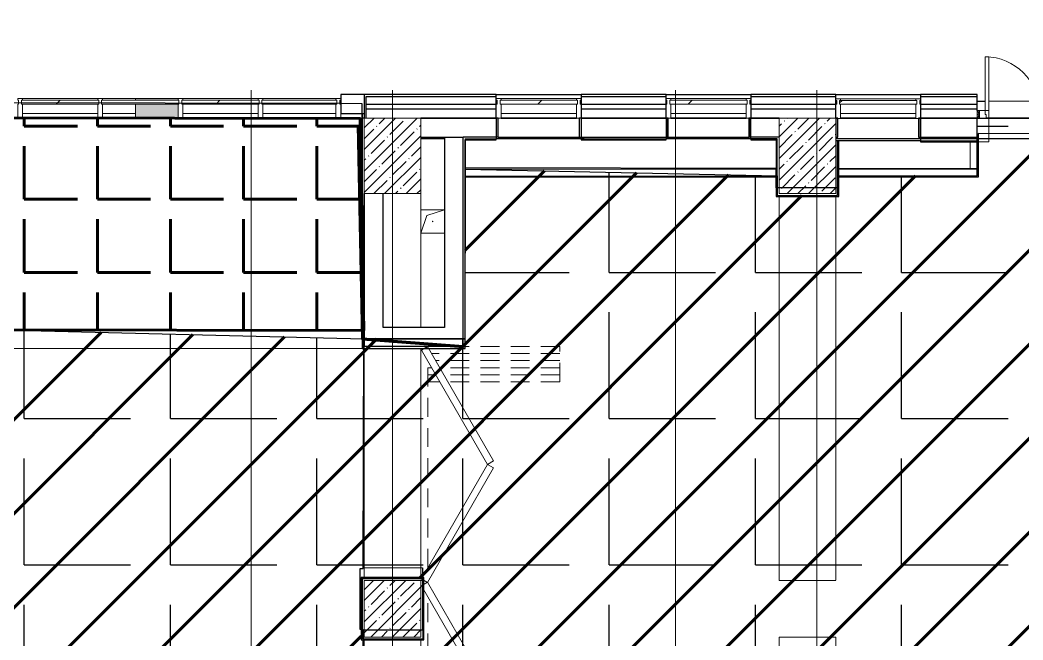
# Model space of a CAD drawing. Header units: millimetres. Extents: x -164500 to 426394, y -51911 to 102118.
# Drawn here: x 10125 to 20760, y 21433 to 28004 of the extents above; entities that cross this region are included whole.
import ezdxf

# ---------------------------------------------------------------- set-up
doc = ezdxf.new("R2010")
doc.units = ezdxf.units.MM
doc.linetypes.add('200_ШТРИХ__ш1_п0_6_', pattern=[320, 200, -120])
doc.layers.add('1.1.1) Плитка КР1 Остаток', color=52, linetype='Continuous')
for name, color, linetype, lineweight in [('183 стяжка подвал', 160, 'Continuous', 60), ('384 ПК-3', 30, 'Continuous', 120), ('454 плитка КР2', 30, 'Continuous', 60), ('A-DOOR-2', 7, 'Continuous', 5), ('A-DOOR-FRAM-2', 7, 'Continuous', 5), ('A-FLOR', 7, 'Continuous', 9), ('A-GENM', 7, 'Continuous', 9), ('A-GLAZ-CURT-1', 7, 'Continuous', 5), ('A-GLAZ-CURT-2', 7, 'Continuous', 20), ('A-GLAZ-CWMG', 7, 'Continuous', 9), ('A-GLAZ-CWMG-1', 7, 'Continuous', 20), ('A-WALL', 7, 'Continuous', 5), ('S-COLS-1', 7, 'Continuous', 5), ('Оси', 7, 'Continuous', 9)]:
    doc.layers.add(name, color=color, linetype=linetype, lineweight=lineweight)
for name, color, linetype, lineweight, true_color in [('A-DOOR-1', 7, 'Continuous', 5, 0xc0c0c0), ('A-DOOR-3', 7, '200_ШТРИХ__ш1_п0_6_', 5, 0xc0c0c0), ('A-DOOR-FRAM-1', 7, 'Continuous', 5, 0xc0c0c0)]:
    doc.layers.add(name, color=color, linetype=linetype, lineweight=lineweight, true_color=true_color)

# ---------------------------------------------------------------- blocks, each defined once
blk = doc.blocks.new('BSC_Колонна _Прямоугольная - 600х800-24078684-Объем проектирования 1 этажа')
at = {"layer": 'S-COLS-1'}
h = blk.add_hatch(dxfattribs=at)
h.set_pattern_fill('FP_21', color=256, style=0, pattern_type=2)
h.set_pattern_definition([(45, (-14010, -26700), (-114.04925, 114.04925), []), (45, (-13895.95, -26700), (-114.04925, 114.04925), [201.613, -40.323, 6.706, -33.617])])
h.paths.add_polyline_path([(-272, -400), (300, -400), (300, 400), (-300, 400), (-300, -400)])
for p, q in [((300, 400), (-300, 400)), ((-300, 400), (-300, -400)), ((300, -400), (300, 400)), ((-300, -400), (300, -400))]:
    blk.add_line(p, q, dxfattribs=at)
blk = doc.blocks.new('BSC_Колонна _Прямоугольная - 600х600-V17-Объем проектирования 1 этажа')
at = {"layer": 'S-COLS-1'}
h = blk.add_hatch(dxfattribs=at)
h.set_pattern_fill('FP_27', color=256, style=0, pattern_type=2)
h.set_pattern_definition([(45, (-14010, -21900), (-114.0493, 114.0493), []), (45, (-13895.95, -21900), (-114.0493, 114.0493), [201.613, -40.323, 6.706, -33.617])])
h.paths.add_polyline_path([(206, -300), (300, -300), (300, 300), (-300, 300), (-300, -300), (109, -300)])
for p, q in [((300, 300), (-300, 300)), ((-300, 300), (-300, -300)), ((300, -300), (300, 300)), ((-300, -300), (300, -300))]:
    blk.add_line(p, q, dxfattribs=at)
blk = doc.blocks.new('Системная панель - Стекло - 40мм-22856102-Объем проектирования 1 этажа')
at = {"layer": 'A-GLAZ-CURT-1'}
h = blk.add_hatch(dxfattribs=at)
h.set_pattern_fill('FP_51', color=256, style=0, pattern_type=2)
h.set_pattern_definition([(45, (-17560.26, -27090), (-565.685, 565.685), [400, -1200]), (45, (-17960.26, -27290), (-565.685, 565.685), [1200, -400]), (45, (-17160.26, -27490), (-565.685, 565.685), [400, -1200])])
h.paths.add_polyline_path([(-147, -40), (410, -40), (410, 0), (-410, 0), (-410, -40), (-400, -40)])
at = {"layer": 'A-GLAZ-CURT-2'}
for p, q in [((410, 0), (-410, 0)), ((-410, 0), (-410, -40)), ((410, -40), (410, 0)), ((-410, -40), (410, -40))]:
    blk.add_line(p, q, dxfattribs=at)
blk = doc.blocks.new('Прямоугольный импост - Импост структурный с накладкой - 160мм Темный-33186088-Объем проектирования 1 этажа')
at = {"layer": 'A-GLAZ-CWMG'}
for p, q in [((17760, 27307), (16960, 27307)), ((17760, 27150), (16960, 27150))]:
    blk.add_line(p, q, dxfattribs=at)
blk = doc.blocks.new('Прямоугольный импост - Импост структурный с накладкой - 190мм-22856094-Объем проектирования 1 этажа')
at = {"layer": 'A-GLAZ-CWMG-1'}
for p, q in [((-50, 40), (-50, 190)), ((-50, 190), (0, 190)), ((0, 190), (0, 40)), ((-40, 40), (-50, 40)), ((-50, -17), (-50, 0)), ((-50, 0), (-40, 0)), ((-40, 0), (-40, 40)), ((-10, 40), (-10, 0)), ((0, 40), (-10, 40)), ((-10, 0), (0, 0)), ((0, 0), (0, -17)), ((0, -17), (-50, -17))]:
    blk.add_line(p, q, dxfattribs=at)
blk = doc.blocks.new('Системная панель - Стекло - 40мм-V27-Объем проектирования 1 этажа')
at = {"layer": 'A-GLAZ-CURT-1'}
h = blk.add_hatch(dxfattribs=at)
h.set_pattern_fill('FP_52', color=256, style=0, pattern_type=2)
h.set_pattern_definition([(45, (-19360.26, -27088.3), (-565.685, 565.685), [400, -1200]), (45, (-19760.26, -27288.3), (-565.685, 565.685), [1200, -400]), (45, (-18960.26, -27488.3), (-565.685, 565.685), [400, -1200])])
h.paths.add_polyline_path([(116, -40), (410, -38), (410, 0), (-410, 0), (-410, -40), (-15, -40)])
at = {"layer": 'A-GLAZ-CURT-2'}
for p, q in [((410, 0), (-410, 0)), ((-410, 0), (-410, -40)), ((410, -40), (410, 0)), ((-410, -40), (410, -40))]:
    blk.add_line(p, q, dxfattribs=at)
blk = doc.blocks.new('Прямоугольный импост - Импост структурный с накладкой - 190мм-V28-Объем проектирования 1 этажа')
at = {"layer": 'A-GLAZ-CWMG-1'}
for p, q in [((-50, 40), (-50, 190)), ((-50, 190), (0, 190)), ((0, 190), (0, 40)), ((-40, 40), (-50, 40)), ((-50, -17), (-50, 0)), ((-50, 0), (-40, 0)), ((-40, 0), (-40, 40)), ((-10, 40), (-10, 0)), ((0, 40), (-10, 40)), ((-10, 0), (0, 0)), ((0, 0), (0, -17)), ((0, -17), (-50, -17))]:
    blk.add_line(p, q, dxfattribs=at)
blk = doc.blocks.new('Системная панель - Стекло - 40мм-V32-Объем проектирования 1 этажа')
at = {"layer": 'A-GLAZ-CURT-1'}
h = blk.add_hatch(dxfattribs=at)
h.set_pattern_fill('FP_60', color=256, style=0, pattern_type=2)
h.set_pattern_definition([(45, (-10685, -27090), (-565.685, 565.685), [400, -1200]), (45, (-11085, -27290), (-565.685, 565.685), [1200, -400]), (45, (-10285, -27490), (-565.685, 565.685), [400, -1200])])
h.paths.add_polyline_path([(400, -40), (410, -40), (410, 0), (-410, 0), (-410, -40), (-400, -40)])
at = {"layer": 'A-GLAZ-CURT-2'}
for p, q in [((410, 0), (-410, 0)), ((-410, 0), (-410, -40)), ((-410, -40), (410, -40)), ((410, -40), (410, 0))]:
    blk.add_line(p, q, dxfattribs=at)
blk = doc.blocks.new('Системная панель - Стекло - 40мм-22856068-Объем проектирования 1 этажа')
at = {"layer": 'A-GLAZ-CURT-2'}
for p, q in [((410, 0), (-410, 0)), ((-410, 0), (-410, -40)), ((-410, -40), (410, -40)), ((410, -40), (410, 0))]:
    blk.add_line(p, q, dxfattribs=at)
blk = doc.blocks.new('Системная панель - Стекло - 40мм-V33-Объем проектирования 1 этажа')
at = {"layer": 'A-GLAZ-CURT-1'}
h = blk.add_hatch(dxfattribs=at)
h.set_pattern_fill('FP_61', color=256, style=0, pattern_type=2)
h.set_pattern_definition([(45, (-12385.26, -27090), (-565.685, 565.685), [400, -1200]), (45, (-12785.26, -27290), (-565.685, 565.685), [1200, -400]), (45, (-11985.26, -27490), (-565.685, 565.685), [400, -1200])])
h.paths.add_polyline_path([(-130, -40), (410, -40), (410, 0), (-410, 0), (-410, -40), (-400, -40)])
at = {"layer": 'A-GLAZ-CURT-2'}
for p, q in [((410, 0), (-410, 0)), ((-410, 0), (-410, -40)), ((-410, -40), (410, -40)), ((410, -40), (410, 0))]:
    blk.add_line(p, q, dxfattribs=at)
blk = doc.blocks.new('Системная панель - Стекло - 40мм-V34-Объем проектирования 1 этажа')
at = {"layer": 'A-GLAZ-CURT-1'}
h = blk.add_hatch(dxfattribs=at)
h.set_pattern_fill('FP_62', color=256, style=0, pattern_type=2)
h.set_pattern_definition([(45, (-13222.76, -27090), (-565.685, 565.685), [400, -1200]), (45, (-13622.76, -27290), (-565.685, 565.685), [1200, -400]), (45, (-12822.76, -27490), (-565.685, 565.685), [400, -1200])])
h.paths.add_polyline_path([(64, -40), (398, -40), (398, 0), (-398, 0), (-398, -40), (-387, -40)])
at = {"layer": 'A-GLAZ-CURT-2'}
for p, q in [((398, 0), (-398, 0)), ((-398, 0), (-398, -40)), ((398, -40), (398, 0)), ((-398, -40), (398, -40))]:
    blk.add_line(p, q, dxfattribs=at)
blk = doc.blocks.new('Прямоугольный импост - Импост структурный с накладкой - 160мм-V35-Объем проектирования 1 этажа')
at = {"layer": 'A-GLAZ-CWMG'}
for p, q in [((10885, 27307), (10085, 27307)), ((10885, 27150), (10085, 27150))]:
    blk.add_line(p, q, dxfattribs=at)
blk = doc.blocks.new('Прямоугольный импост - Импост структурный с накладкой - 160мм-23251633-Объем проектирования 1 этажа')
at = {"layer": 'A-GLAZ-CWMG'}
for p, q in [((11285, 27307), (10935, 27307)), ((11285, 27307), (11285, 27290)), ((11285, 27250), (11285, 27150)), ((11285, 27150), (10935, 27150))]:
    blk.add_line(p, q, dxfattribs=at)
blk = doc.blocks.new('Прямоугольный импост - Импост структурный с накладкой - 190мм-23251634-Объем проектирования 1 этажа')
at = {"layer": 'A-GLAZ-CWMG'}
for points in [[(11735, 27290), (11735, 27307), (11285, 27307), (11285, 27290)], [(11735, 27100), (11735, 27250), (11285, 27250), (11285, 27100)]]:
    blk.add_hatch(color=256, dxfattribs=at).paths.add_polyline_path(points)
for p, q in [((11285, 27290), (11285, 27307)), ((11735, 27307), (11285, 27307)), ((11285, 27100), (11285, 27250)), ((11735, 27100), (11285, 27100))]:
    blk.add_line(p, q, dxfattribs=at)
blk = doc.blocks.new('Прямоугольный импост - Импост структурный с накладкой - 160мм-V36-Объем проектирования 1 этажа')
at = {"layer": 'A-GLAZ-CWMG'}
for p, q in [((13410, 27307), (12635, 27307)), ((13410, 27150), (12635, 27150))]:
    blk.add_line(p, q, dxfattribs=at)
blk = doc.blocks.new('Прямоугольный импост - Импост структурный с накладкой - 190мм-20153711-Объем проектирования 1 этажа')
at = {"layer": 'A-GLAZ-CWMG-1'}
for p, q in [((-50, 40), (-50, 190)), ((-50, 190), (0, 190)), ((0, 190), (0, 40)), ((-40, 40), (-50, 40)), ((-50, -17), (-50, 0)), ((-50, 0), (-40, 0)), ((-40, 0), (-40, 40)), ((-10, 40), (-10, 0)), ((0, 40), (-10, 40)), ((-10, 0), (0, 0)), ((0, 0), (0, -17)), ((0, -17), (-50, -17))]:
    blk.add_line(p, q, dxfattribs=at)
blk = doc.blocks.new('Прямоугольный импост - Импост структурный с накладкой - 190мм-20153693-Объем проектирования 1 этажа')
at = {"layer": 'A-GLAZ-CWMG-1'}
for p, q in [((-25, 40), (-25, 190)), ((-25, 190), (25, 190)), ((25, 190), (25, 40)), ((-15, 40), (-25, 40)), ((-25, -17), (-25, 0)), ((-25, 0), (-15, 0)), ((-15, 0), (-15, 40)), ((15, 40), (15, 0)), ((25, 40), (15, 40)), ((15, 0), (25, 0)), ((25, 0), (25, -17)), ((25, -17), (-25, -17))]:
    blk.add_line(p, q, dxfattribs=at)
blk = doc.blocks.new('DOR__перегородка__Прямоугольная - ТП-2_ Вн_ДПГ_9480х4200h_2-23998078-Объем проектирования 1 этажа')
at = {"layer": 'A-DOOR-3'}
for p, q in [((31, 0), (2621, 0)), ((3270, 0), (3279, 0)), ((3290, 0), (6369, 0)), ((7032, 0), (9460, 0)), ((31, -75), (1987, -75)), ((2137, -75), (4324, -75)), ((4474, -75), (4487, -75)), ((4637, -75), (6824, -75)), ((6974, -75), (6985, -75)), ((7135, -75), (9323, -75)), ((9105, -201), (9105, -75)), ((9180, -158), (9180, -75)), ((9255, -114), (9255, -75)), ((9255, -1474), (9255, -201)), ((9330, -1474), (9330, -158)), ((9405, -1474), (9405, -114)), ((9105, -1474), (9105, -288)), ((9180, -1474), (9180, -244)), ((9480, -1474), (9480, -470)), ((9105, -1474), (9480, -1474))]:
    blk.add_line(p, q, dxfattribs=at)
at = {"layer": 'A-DOOR-FRAM-1'}
for p, q in [((2019, -7), (1982, -72)), ((1982, -72), (3194, -772)), ((3231, -707), (2019, -7)), ((4443, -7), (3230, -707)), ((3268, -772), (4480, -72)), ((4480, -72), (4443, -7)), ((4518, -7), (4481, -72)), ((4481, -72), (5693, -772)), ((5731, -707), (4518, -7)), ((6942, -7), (5730, -707)), ((5767, -772), (6980, -72)), ((6980, -72), (6942, -7)), ((7017, -7), (6979, -72)), ((6979, -72), (8192, -772)), ((8229, -707), (7017, -7)), ((9441, -7), (8229, -707)), ((8267, -772), (9479, -72)), ((9479, -72), (9441, -7)), ((3194, -772), (3231, -707)), ((3230, -707), (3268, -772)), ((5693, -772), (5731, -707)), ((5730, -707), (5767, -772)), ((8192, -772), (8229, -707)), ((8229, -707), (8267, -772))]:
    blk.add_line(p, q, dxfattribs=at)
blk = doc.blocks.new('Прямоугольный импост - Импост структурный с накладкой - 190мм-22856098-Объем проектирования 1 этажа')
at = {"layer": 'A-GLAZ-CWMG-1'}
for p, q in [((0, 190), (-50, 190)), ((-50, 190), (-50, 40)), ((0, 40), (0, 190)), ((-50, 40), (-40, 40)), ((-40, 0), (-50, 0)), ((-50, 0), (-50, -17)), ((-40, 40), (-40, 0)), ((-10, 0), (-10, 40)), ((-10, 40), (0, 40)), ((0, 0), (-10, 0)), ((0, -17), (0, 0)), ((-50, -17), (0, -17))]:
    blk.add_line(p, q, dxfattribs=at)
blk = doc.blocks.new('Прямоугольный импост - Импост структурный с накладкой - 190мм-V63-Объем проектирования 1 этажа')
at = {"layer": 'A-GLAZ-CWMG-1'}
for p, q in [((0, 190), (-50, 190)), ((-50, 190), (-50, 40)), ((0, 40), (0, 188)), ((-50, 40), (-40, 40)), ((-40, 0), (-50, 0)), ((-50, 0), (-50, -17)), ((-40, 40), (-40, 0)), ((-10, 0), (-10, 40)), ((-10, 40), (0, 40)), ((0, 0), (-10, 0)), ((0, -17), (0, 0)), ((-50, -17), (0, -17))]:
    blk.add_line(p, q, dxfattribs=at)
blk = doc.blocks.new('BSC_Колонна _Прямоугольная - 600х800-V168-Объем проектирования 1 этажа')
at = {"layer": 'S-COLS-1'}
h = blk.add_hatch(dxfattribs=at)
h.set_pattern_fill('FP_161', color=256, style=0, pattern_type=2)
h.set_pattern_definition([(45, (-18410.26, -26700), (-114.04925, 114.04925), []), (45, (-18296.2, -26700), (-114.04925, 114.04925), [201.613, -40.323, 6.706, -33.617])])
h.paths.add_polyline_path([(-300, -400), (300, -400), (300, 400), (-300, 400), (-300, -369)])
for p, q in [((300, 400), (-300, 400)), ((-300, 400), (-300, -400)), ((300, -400), (300, 400)), ((-300, -400), (300, -400))]:
    blk.add_line(p, q, dxfattribs=at)
blk = doc.blocks.new('110_Дверь_СКБ_2Ст_Наружная - ДН-1_л_ Двухстворчатая 1450 х3300 _h_ в свету с верхним остеклением-23567691-Объем проектирования 1 этажа')
at = {"layer": 'A-DOOR-2'}
h = blk.add_hatch(dxfattribs=at)
h.set_pattern_fill('FP_182', color=256, style=0, pattern_type=2)
h.set_pattern_definition([(135, (1501.41, 189.685), (-14.14214, -14.14214), []), (225, (1501.41, 189.685), (14.14214, -14.14214), [])])
h.paths.add_polyline_path([(844.5, -125), (869.5, -125), (869.5, -45), (844.5, -45), (844.5, -85)])
at = {"layer": 'A-DOOR-FRAM-2'}
h = blk.add_hatch(dxfattribs=at)
h.set_pattern_fill('FP_183', color=256, style=0, pattern_type=2)
h.set_pattern_definition([(45, (-621.384, 189.685), (-14.1421, 14.1421), []), (135, (-621.384, 189.685), (-14.1421, -14.1421), [])])
h.paths.add_polyline_path([(-830.5, -125), (-805.5, -124), (-805.5, -45), (-830.5, -45), (-830.5, -85)])
at = {"layer": 'A-DOOR-1'}
for p, q in [((784.5, 915), (744.5, 915)), ((744.5, 915), (744.5, -45)), ((784.5, -45), (784.5, 915)), ((-745.5, 525), (-745.5, -45)), ((-705.5, 525), (-745.5, 525)), ((-705.5, -45), (-705.5, 525)), ((-745.5, -45), (-705.5, -45)), ((744.5, -45), (784.5, -45))]:
    blk.add_line(p, q, dxfattribs=at)
for centre, radius, start, end in [((784.5, -45), 960, 90, 180), ((-745.5, -45), 570, 0, 90)]:
    blk.add_arc(centre, radius, start, end, dxfattribs=at)
at = {"layer": 'A-DOOR-FRAM-1'}
for p, q in [((-805.5, -45), (-830.5, -45)), ((-830.5, -45), (-830.5, -125)), ((-745.5, -45), (-805.5, -45)), ((-805.5, -45), (-805.5, -125)), ((-805.5, -125), (-805.5, -45)), ((-745.5, -85), (-745.5, -45)), ((-735.5, -85), (-745.5, -85)), ((-735.5, -125), (-735.5, -85)), ((784.5, -85), (774.5, -85)), ((774.5, -85), (774.5, -125)), ((784.5, -45), (784.5, -85)), ((844.5, -45), (784.5, -45)), ((844.5, -125), (844.5, -45)), ((869.5, -45), (844.5, -45)), ((844.5, -45), (844.5, -125)), ((869.5, -125), (869.5, -45)), ((-830.5, -125), (-805.5, -125)), ((-805.5, -125), (-735.5, -125)), ((774.5, -125), (844.5, -125)), ((844.5, -125), (869.5, -125))]:
    blk.add_line(p, q, dxfattribs=at)
blk = doc.blocks.new('Системная панель - Стекло - 40мм-V196-Объем проектирования 1 этажа')
at = {"layer": 'A-GLAZ-CURT-1'}
h = blk.add_hatch(dxfattribs=at)
h.set_pattern_fill('FP_185', color=256, style=0, pattern_type=2)
h.set_pattern_definition([(45, (-15760.26, -27090), (-565.685, 565.685), [400, -1200]), (45, (-16160.26, -27290), (-565.685, 565.685), [1200, -400]), (45, (-15360.26, -27490), (-565.685, 565.685), [400, -1200])])
h.paths.add_polyline_path([(-400, -40), (410, -40), (410, 0), (-410, 0), (-410, -40)])
at = {"layer": 'A-GLAZ-CURT-2'}
for p, q in [((410, 0), (-410, 0)), ((-410, 0), (-410, -40)), ((410, -40), (410, 0)), ((-410, -40), (410, -40))]:
    blk.add_line(p, q, dxfattribs=at)
blk = doc.blocks.new('GM_Отверстие прямоугольное _в плите_ - Отверстие-V210-Объем проектирования 1 этажа')
at = {"layer": 'A-GENM'}
for p, q in [((-125, -125), (-125, 125)), ((-125, 125), (125, 125)), ((125, 125), (-125, 125)), ((-125, 125), (-125, -125)), ((-62.5, 62.5), (125, 125)), ((-125, -125), (-62.5, 62.5)), ((125, -125), (-125, -125)), ((-125, -125), (125, -125))]:
    blk.add_line(p, q, dxfattribs=at)
for start, end in [(360, 180), (180, 360)]:
    blk.add_arc((0, 0), 2.5, start, end, dxfattribs=at)
blk = doc.blocks.new('Зашивка приборов отопления12 - Зашивка приборов отопления-33278990-Объем проектирования 1 этажа')
at = {"layer": 'A-WALL'}
for p, q in [((35540, 23400), (34640, 23400)), ((37340, 23400), (36440, 23400)), ((34310, 23079), (37609, 23079)), ((37609, 23079), (34310, 23079)), ((34310, 23004), (37609, 23004))]:
    blk.add_line(p, q, dxfattribs=at)
blk = doc.blocks.new('Зашивка приборов отопления13 - Зашивка приборов отопления-33279120-Объем проектирования 1 этажа')
at = {"layer": 'A-WALL'}
for p, q in [((19610, 26880), (18710, 26880)), ((20136, 26849), (20136, 26560)), ((20136, 26560), (20136, 26849)), ((18741, 26560), (20136, 26560)), ((18741, 26485), (19610, 26485)), ((20210, 26560), (20136, 26560))]:
    blk.add_line(p, q, dxfattribs=at)

msp = doc.modelspace()

# ---------------------------------------------------------------- hatches: boundary and pattern name
at = {"layer": '1.1.1) Плитка КР1 Остаток'}
h = msp.add_hatch(dxfattribs=at)
h.set_pattern_fill('ANGLE', color=256, scale=222)
h.set_pattern_definition([(0, (205553.1, 26879), (0, 1550.67), [1127.76, -422.91]), (90, (205553.1, 26879), (-1550.67, 9e-14), [1127.76, -422.91])])
h.paths.add_polyline_path([(13754.702, 17684.938), (14405.702, 17684.938), (14405.702, 18338.438), (13754.702, 18338.438)], flags=16)
h.paths.add_polyline_path([(13743.702, 21432.938), (14405.702, 21432.938), (14405.702, 22095.938), (13743.702, 22095.938)], flags=16)
h.paths.add_polyline_path([(6445.137, 7763.938), (6442.548, 7557.281), (4619.702, 7556.938), (4619.702, 7763.938), (1354.702, 7783.938), (1355.702, 8384.938), (609.702, 8383.938), (610.702, 10742.938), (1874.702, 10763.938), (1874.702, 11243.938), (3624.702, 11263.938), (3624.702, 10763.938), (6824.702, 10763.938), (6824.702, 11488.938), (6744.702, 11488.938), (6744.702, 12388.938), (6832.702, 12388.938), (6844.702, 14438.938), (7162.202, 14438.938), (7159.702, 14839.938), (6844.702, 14839.938), (6824.702, 15208.938), (6674.702, 15208.938), (6674.702, 15986.938), (6617.702, 17692.938), (4745.702, 17692.938), (4745.702, 18333.137), (4130.853, 18334.256), (4130.853, 18839.06), (6674.702, 18838.938), (6674.702, 20645.938), (9795.702, 20645.938), (9774.702, 22063.938), (9174.702, 22063.938), (9174.702, 24183.938), (9774.702, 24183.938), (9774.702, 24722.262), (13768.823, 24626.219), (14845.702, 24626.219), (14845.702, 26422.938), (18154.958, 26351.124), (18154.958, 26143.938), (18794.958, 26143.938), (18804.143, 26351.124), (20274.702, 26351.124), (20274.702, 26963.938), (21974.702, 26963.938), (21974.702, 14463.938), (22654.702, 14463.938), (22654.702, 13138.938), (22633.702, 11984.938), (22374.702, 11971.938), (22374.702, 11825.982), (20499.702, 11830.384), (20514.702, 11971.938), (20295.702, 11984.938), (20295.702, 15094.938), (13774.702, 15063.938), (13774.702, 10763.938), (20209.461, 10763.938), (20209.461, 7763.938)])
h.paths.add_polyline_path([(3935.822, 18839.06), (6674.702, 18839.06), (6674.702, 20588.938), (3935.822, 20588.938)], flags=17)
h.paths.add_polyline_path([(6612.528, 17692.938), (4124.702, 17692.938), (4124.702, 15113.938), (6612.528, 15113.938)], flags=17)
at = {"layer": '183 стяжка подвал'}
h = msp.add_hatch(dxfattribs=at)
h.set_pattern_fill('ANSI31', color=256, scale=222)
h.set_pattern_definition([(45, (205553.1, 26879), (-498.4042, 498.4042), [])])
h.paths.add_polyline_path([(13754.702, 17684.938), (14405.702, 17684.938), (14405.702, 18338.438), (13754.702, 18338.438)], flags=16)
h.paths.add_polyline_path([(13743.702, 21432.938), (14405.702, 21432.938), (14405.702, 22095.938), (13743.702, 22095.938)], flags=16)
h.paths.add_polyline_path([(6445.137, 7763.938), (6442.548, 7557.281), (4619.702, 7556.938), (4619.702, 7763.938), (1354.702, 7783.938), (1355.702, 8384.938), (609.702, 8383.938), (610.702, 10742.938), (1874.702, 10763.938), (1874.702, 11243.938), (3624.702, 11263.938), (3624.702, 10763.938), (6824.702, 10763.938), (6824.702, 11488.938), (6744.702, 11488.938), (6744.702, 12388.938), (6832.702, 12388.938), (6844.702, 14438.938), (7162.202, 14438.938), (7159.702, 14839.938), (6844.702, 14839.938), (6824.702, 15208.938), (6674.702, 15208.938), (6674.702, 15986.938), (6617.702, 17692.938), (4745.702, 17692.938), (4745.702, 18333.137), (4130.853, 18334.256), (4130.853, 18839.06), (6674.702, 18838.938), (6674.702, 20645.938), (9795.702, 20645.938), (9774.702, 22063.938), (9174.702, 22063.938), (9174.702, 24183.938), (9774.702, 24183.938), (9774.702, 24722.262), (13768.823, 24626.219), (14845.702, 24626.219), (14845.702, 26422.938), (18154.958, 26351.124), (18154.958, 26143.938), (18794.958, 26143.938), (18804.143, 26351.124), (20274.702, 26351.124), (20274.702, 26963.938), (21974.702, 26963.938), (21974.702, 14463.938), (22654.702, 14463.938), (22654.702, 13138.938), (22633.702, 11984.938), (22374.702, 11971.938), (22374.702, 11825.982), (20499.702, 11830.384), (20514.702, 11971.938), (20295.702, 11984.938), (20295.702, 15094.938), (13774.702, 15063.938), (13774.702, 10763.938), (20209.461, 10763.938), (20209.461, 7763.938)])
h.paths.add_polyline_path([(3935.822, 18839.06), (6674.702, 18839.06), (6674.702, 20588.938), (3935.822, 20588.938)], flags=17)
h.paths.add_polyline_path([(6612.528, 17692.938), (4124.702, 17692.938), (4124.702, 15113.938), (6612.528, 15113.938)], flags=17)
h.paths.add_polyline_path([(21915.974, 15309.069), (28602.728, 15309.069), (28602.728, 26272.402), (21915.974, 26272.402)])
at = {"layer": '454 плитка КР2'}
h = msp.add_hatch(dxfattribs=at)
h.set_pattern_fill('ANGLE', color=256, scale=111)
h.set_pattern_definition([(0, (205553.1, 26879), (0, 775.335), [563.88, -211.455]), (90, (205553.1, 26879), (-775.335, 5e-14), [563.88, -211.455])])
h.paths.add_polyline_path([(9795.702, 24721.757), (13769.025, 24712.43), (13731.498, 26959.317), (9794.851, 26968.558), (9774.702, 26363.938), (9154.702, 26342.938), (9154.702, 26963.938), (4744.702, 26963.938), (4744.702, 26239.06), (4125.822, 26189.06), (4121.46, 25760.869), (9792.444, 25747.556)])

# ---------------------------------------------------------------- linework, layer by layer
for p, q in [((13774.702, 27213.938), (13524.958, 27213.938)), ((13524.958, 27213.938), (13524.958, 27013.938)), ((15174.958, 27213.938), (13774.702, 27213.938)), ((13774.702, 27213.938), (13774.702, 26963.938)), ((13794.702, 26963.938), (13794.702, 27193.938)), ((13794.702, 27193.938), (15174.958, 27193.938)), ((15174.958, 27193.938), (15174.958, 27213.938)), ((15174.958, 27213.938), (16074.958, 27213.938)), ((15174.958, 26963.938), (15174.958, 27193.938)), ((16974.958, 27213.938), (16074.958, 27213.938)), ((16074.958, 27213.938), (16074.958, 27193.938)), ((16074.958, 27193.938), (16074.958, 26963.938)), ((16074.958, 27193.938), (16974.958, 27193.938)), ((16974.958, 27193.938), (16974.958, 27213.938)), ((16974.958, 27213.938), (17874.958, 27213.938)), ((16974.958, 26963.938), (16974.958, 27193.938)), ((18774.958, 27213.938), (17874.958, 27213.938)), ((17874.958, 27213.938), (17874.958, 27193.938)), ((17874.958, 27193.938), (17874.958, 26963.938)), ((17874.958, 27193.938), (18774.958, 27193.938)), ((18774.958, 27193.938), (18774.958, 27213.938)), ((18774.958, 27213.938), (19674.958, 27213.938)), ((18774.958, 26963.938), (18774.958, 27193.938)), ((20274.702, 27213.938), (19674.958, 27213.938)), ((19674.958, 27213.938), (19674.958, 27193.938)), ((19674.958, 27193.938), (19674.958, 26963.938)), ((19674.958, 27193.938), (20274.702, 27193.938)), ((20274.702, 27193.938), (20274.702, 27213.938)), ((20274.702, 27043.938), (20274.702, 27193.938)), ((20274.702, 27143.938), (20359.702, 27143.938)), ((13524.958, 27013.938), (13774.702, 27013.938)), ((13753.702, 27013.938), (13753.702, 24522.938)), ((13754.702, 26763.054), (13754.702, 27013.938)), ((13794.702, 27113.938), (15174.958, 27113.938)), ((13794.702, 27063.938), (15174.958, 27063.938)), ((16074.958, 27113.938), (16974.958, 27113.938)), ((16074.958, 27063.938), (16974.958, 27063.938)), ((17874.958, 27113.938), (18774.958, 27113.938)), ((17874.958, 27063.938), (18774.958, 27063.938)), ((19674.958, 27113.938), (20274.702, 27113.938)), ((19674.958, 27063.938), (20274.702, 27063.938)), ((13774.702, 26963.938), (13754.702, 26963.938)), ((14374.702, 26963.938), (15174.958, 26963.938)), ((15194.958, 26963.938), (14374.702, 26963.938)), ((15174.958, 26963.938), (15174.958, 26743.938)), ((15194.958, 26763.938), (15194.958, 26963.938)), ((15195.958, 26963.938), (15194.958, 26963.938)), ((15195.958, 26763.938), (15195.958, 26963.938)), ((15224.958, 26963.938), (16024.958, 26963.938)), ((16024.958, 26963.938), (15224.958, 26963.938)), ((16053.958, 26963.938), (16053.958, 26763.938)), ((16054.958, 26963.938), (16053.958, 26963.938)), ((16994.958, 26963.938), (16054.958, 26963.938)), ((16054.958, 26963.938), (16054.958, 26763.938)), ((16074.958, 26963.938), (16974.958, 26963.938)), ((16074.958, 26963.938), (16074.958, 26763.938)), ((16974.958, 26963.938), (16974.958, 26743.938)), ((16994.958, 26763.938), (16994.958, 26963.938)), ((16995.958, 26963.938), (16994.958, 26963.938)), ((16995.958, 26763.938), (16995.958, 26963.938)), ((17024.958, 26963.938), (17824.958, 26963.938)), ((17824.958, 26963.938), (17024.958, 26963.938)), ((17853.958, 26963.938), (17853.958, 26763.938)), ((17854.958, 26963.938), (17853.958, 26963.938)), ((18174.958, 26963.938), (17854.958, 26963.938)), ((17854.958, 26963.938), (17854.958, 26763.938)), ((17874.958, 26963.938), (18174.958, 26963.938)), ((17874.958, 26743.938), (17874.958, 26963.938)), ((18794.958, 26963.938), (18774.958, 26963.938)), ((18794.958, 26763.938), (18794.958, 26963.938)), ((18795.958, 26963.938), (18794.958, 26963.938)), ((18795.958, 26763.938), (18795.958, 26963.938)), ((18824.501, 26963.938), (19625.073, 26963.938)), ((19625.073, 26963.938), (18824.501, 26963.938)), ((19653.958, 26963.938), (19653.958, 26763.938)), ((19654.958, 26963.938), (19653.958, 26963.938)), ((20274.702, 26963.938), (19654.958, 26963.938)), ((19654.958, 26963.938), (19654.958, 26763.938)), ((19674.958, 26963.938), (20274.702, 26963.938)), ((19674.958, 26963.938), (19674.958, 26763.938)), ((20274.702, 26763.938), (20274.702, 26963.938)), ((20369.702, 26963.938), (21879.702, 26963.938)), ((21879.702, 26963.938), (20369.702, 26963.938)), ((14374.702, 26763.938), (14824.702, 26763.938)), ((14624.702, 26743.938), (14374.702, 26743.938)), ((14624.702, 26763.938), (14624.702, 24743.938)), ((14824.702, 24543.938), (14824.702, 26763.938)), ((15194.958, 26763.938), (14824.702, 26763.938)), ((14844.702, 26743.938), (15174.958, 26743.938)), ((14844.702, 26743.938), (14844.702, 26347.938)), ((14845.702, 26732.938), (14844.702, 26732.938)), ((14845.702, 26732.938), (15174.958, 26732.938)), ((14845.702, 24522.938), (14845.702, 26732.938)), ((16074.958, 26743.938), (15174.958, 26743.938)), ((16074.958, 26743.938), (15174.958, 26743.938)), ((15174.958, 26732.938), (15174.958, 26743.938)), ((15194.958, 26763.938), (15195.958, 26763.938)), ((15195.958, 26763.938), (16053.958, 26763.938)), ((16053.958, 26763.938), (16054.958, 26763.938)), ((16054.958, 26763.938), (16994.958, 26763.938)), ((16099.958, 26743.938), (16074.958, 26743.938)), ((16074.958, 26743.938), (16074.958, 26732.938)), ((16074.958, 26732.938), (16974.958, 26732.938)), ((16099.958, 26763.938), (16099.958, 26743.938)), ((16099.958, 26743.938), (16974.958, 26743.938)), ((17874.958, 26743.938), (16974.958, 26743.938)), ((17874.958, 26743.938), (16974.958, 26743.938)), ((16974.958, 26732.938), (16974.958, 26743.938)), ((16994.958, 26763.938), (16995.958, 26763.938)), ((16995.958, 26763.938), (17853.958, 26763.938)), ((17853.958, 26763.938), (17854.958, 26763.938)), ((18174.958, 26763.938), (17854.958, 26763.938)), ((17874.958, 26743.938), (17874.958, 26732.938)), ((18154.958, 26743.938), (17874.958, 26743.938)), ((17874.958, 26732.938), (18143.958, 26732.938)), ((18154.958, 26743.938), (18143.958, 26743.938)), ((18143.958, 26732.938), (18143.958, 26132.938)), ((18154.958, 26743.938), (18154.958, 26743.938)), ((18154.958, 26143.938), (18154.958, 26743.938)), ((18774.958, 26763.938), (18794.958, 26763.938)), ((19674.958, 26743.938), (18774.958, 26743.938)), ((18794.958, 26723.938), (18774.958, 26723.938)), ((18794.958, 26763.938), (18795.958, 26763.938)), ((18794.958, 26143.938), (18794.958, 26723.938)), ((18805.958, 26723.938), (18794.958, 26723.938)), ((19674.958, 26723.938), (18805.958, 26723.938)), ((18805.958, 26132.938), (18805.958, 26723.938)), ((19653.958, 26763.938), (19654.958, 26763.938)), ((19654.958, 26763.938), (20274.702, 26763.938)), ((20274.702, 26743.938), (19674.958, 26743.938)), ((19674.958, 26743.938), (19674.958, 26723.938)), ((19674.958, 26723.938), (20274.702, 26723.938)), ((19674.958, 26723.938), (19674.958, 26712.938)), ((19674.958, 26712.938), (20274.702, 26712.938)), ((20274.702, 26763.938), (20274.702, 26743.938)), ((21974.702, 26743.938), (20274.702, 26743.938)), ((20274.702, 26723.938), (20274.702, 26743.938)), ((20274.702, 26712.938), (20274.702, 26723.938)), ((20274.702, 26351.124), (20274.702, 26712.938)), ((20285.702, 26743.938), (20285.702, 26340.124)), ((14845.702, 26348.938), (15174.958, 26348.938)), ((18143.958, 26337.938), (14845.702, 26337.938)), ((15174.958, 26348.938), (15174.958, 26337.938)), ((16074.958, 26348.938), (16974.958, 26348.938)), ((16074.958, 26337.938), (16074.958, 26348.938)), ((16974.958, 26348.938), (16974.958, 26337.938)), ((17874.958, 26348.938), (18143.958, 26348.938)), ((17874.958, 26348.938), (17874.958, 26337.938)), ((20285.702, 26340.124), (18805.958, 26340.124)), ((19674.958, 26351.124), (20274.702, 26351.124)), ((19674.958, 26351.124), (19674.958, 26340.124)), ((13774.702, 25296.217), (13774.702, 26163.938)), ((13774.958, 26163.938), (13774.958, 24543.938)), ((13974.958, 24743.938), (13974.958, 26163.938)), ((18143.958, 26132.938), (18805.958, 26132.938)), ((18154.958, 26143.938), (18794.958, 26143.938)), ((14624.702, 24743.938), (13974.958, 24743.938)), ((13753.702, 24522.938), (14845.702, 24522.938)), ((14824.702, 24543.938), (13774.702, 24543.938)), ((14457.299, 24523.938), (14413.551, 24523.938)), ((13743.702, 22088.438), (13743.702, 21432.938)), ((13754.702, 22088.438), (13743.702, 22088.438)), ((13754.702, 21443.938), (13754.702, 22088.438)), ((14405.702, 22095.938), (13764.702, 22095.938)), ((13764.702, 22095.938), (13764.702, 22084.938)), ((13764.702, 22084.938), (14394.702, 22084.938)), ((14394.702, 22063.938), (14374.702, 22063.938)), ((14394.702, 22083.938), (14383.294, 22083.938)), ((14394.702, 22084.938), (14394.702, 21443.938)), ((14405.702, 21432.938), (14405.702, 22095.938)), ((13743.702, 21432.938), (14405.702, 21432.938)), ((13754.702, 21443.938), (14394.702, 21443.938))]:
    msp.add_line(p, q)
at = {"flags": 128}
for points in [[(13746.679, 15192.745), (13752.782, 17792.738), (13721.782, 17792.811), (13723.306, 18441.809), (13754.305, 18441.736), (13754.329, 18451.736), (13761.582, 21541.728), (13730.582, 21541.8), (13732.108, 22191.799), (13763.108, 22191.726), (13763.113, 22193.726), (13768.824, 24626.719), (13747.824, 24626.768), (13753.67, 27117.262), (13524.928, 27117.798), (9795.681, 27126.553)], [(21942.941, 26797.037), (20284.946, 26800.929), (20284.071, 26428.117), (18804.331, 26431.59), (18803.845, 26224.404), (18141.847, 26225.958), (18142.328, 26430.958), (14844.081, 26438.7), (14839.82, 24623.705), (13768.823, 24626.219), (13763.126, 22199.226), (14394.124, 22197.745), (14392.568, 21534.746), (13761.569, 21536.228), (13754.342, 18457.236), (14385.34, 18455.755), (14383.77, 17786.757), (13752.771, 17788.238), (13746.692, 15198.245), (20267.674, 15182.938), (20260.373, 12072.946), (22598.367, 12067.458)]]:
    msp.add_lwpolyline(points, dxfattribs=at)
at = {"layer": '1.1.1) Плитка КР1 Остаток'}
msp.add_lwpolyline([(9774.702, 24722.262), (13768.823, 24626.219), (14845.702, 24626.219), (14845.702, 26422.938), (18154.958, 26351.124), (18154.958, 26143.938), (18794.958, 26143.938), (18804.143, 26351.124), (20274.702, 26351.124), (20274.702, 26963.938), (21974.702, 26963.938)], dxfattribs=at)
msp.add_lwpolyline([(13743.702, 21432.938), (14405.702, 21432.938), (14405.702, 22095.938), (13743.702, 22095.938)], close=True, dxfattribs=at)
at = {"layer": '384 ПК-3'}
msp.add_lwpolyline([(13711.881, 26889.556), (13754.702, 24626.252), (14824.702, 24543.938)], dxfattribs=at)
at = {"layer": '454 плитка КР2'}
msp.add_lwpolyline([(9795.702, 24721.757), (13769.025, 24712.43), (13731.498, 26959.317), (9794.851, 26968.558), (9774.702, 26363.938), (9154.702, 26342.938), (9154.702, 26963.938), (4744.702, 26963.938), (4744.702, 26239.06), (4125.822, 26189.06), (4121.46, 25760.869), (9792.444, 25747.556)], close=True, dxfattribs=at)
at = {"layer": 'A-FLOR'}
for p, q in [((21849.702, 27143.938), (20399.702, 27143.938)), ((20399.702, 27043.938), (20399.702, 26712.938)), ((13754.702, 26963.938), (10057.209, 26963.938)), ((13754.702, 26963.938), (13754.702, 26764.38)), ((13754.702, 26763.054), (13754.702, 24523.938)), ((20285.702, 26712.938), (20399.702, 26712.938)), ((14844.702, 24523.938), (14844.702, 26347.938)), ((14374.702, 24743.938), (14374.702, 26163.938)), ((18174.958, 22063.938), (18174.958, 26132.938)), ((18774.958, 26133.282), (18774.958, 22065.71)), ((13774.702, 24543.938), (13774.702, 25296.217)), ((9794.702, 24523.938), (14413.551, 24523.938)), ((13774.702, 22095.763), (13774.702, 24523.938)), ((14374.702, 24523.938), (14374.702, 22095.938)), ((14457.299, 24523.938), (14844.702, 24523.938)), ((14383.294, 22083.938), (13754.702, 22083.938)), ((18774.958, 22063.938), (18174.958, 22063.938)), ((13774.702, 18353.938), (13774.702, 21433.282)), ((18174.958, 18313.938), (18174.958, 21463.938)), ((18174.958, 21463.938), (18774.958, 21463.938)), ((18774.958, 21463.938), (18774.958, 18313.938))]:
    msp.add_line(p, q, dxfattribs=at)
at = {"layer": 'Оси'}
for points in [[(12574.702, -2042.321), (12574.702, 2957.679), (12574.702, 22262.009), (12574.702, 27262.009)], [(14074.702, -2042.321), (14074.702, 2957.679), (14074.702, 22262.009), (14074.702, 27262.009)], [(17074.702, -2042.321), (17074.702, 2957.679), (17074.702, 22262.009), (17074.702, 27262.009)], [(18574.702, -2042.321), (18574.702, 2957.679), (18574.702, 22262.009), (18574.702, 27262.009)]]:
    msp.add_lwpolyline(points, dxfattribs=at)

# ---------------------------------------------------------------- block references
for name, p in [('110_Дверь_СКБ_2Ст_Наружная - ДН-1_л_ Двухстворчатая 1450 х3300 _h_ в свету с верхним остеклением-23567691-Объем проектирования 1 этажа', (21105.202, 27088.938)), ('Системная панель - Стекло - 40мм-V32-Объем проектирования 1 этажа', (10549.702, 27153.938)), ('Прямоугольный импост - Импост структурный с накладкой - 160мм-V35-Объем проектирования 1 этажа', (64.702, -136.062)), ('Системная панель - Стекло - 40мм-22856068-Объем проектирования 1 этажа', (11399.83, 27153.938)), ('Прямоугольный импост - Импост структурный с накладкой - 160мм-23251633-Объем проектирования 1 этажа', (64.702, -136.062)), ('Прямоугольный импост - Импост структурный с накладкой - 190мм-23251634-Объем проектирования 1 этажа', (64.702, -136.062)), ('Системная панель - Стекло - 40мм-V33-Объем проектирования 1 этажа', (12249.958, 27153.938)), ('Прямоугольный импост - Импост структурный с накладкой - 160мм-V35-Объем проектирования 1 этажа', (1764.958, -136.062)), ('Системная панель - Стекло - 40мм-V34-Объем проектирования 1 этажа', (13087.458, 27153.938)), ('Прямоугольный импост - Импост структурный с накладкой - 160мм-V36-Объем проектирования 1 этажа', (64.702, -136.062)), ('Системная панель - Стекло - 40мм-V196-Объем проектирования 1 этажа', (15624.958, 27153.938)), ('Прямоугольный импост - Импост структурный с накладкой - 160мм Темный-33186088-Объем проектирования 1 этажа', (-1735.298, -136.062)), ('Системная панель - Стекло - 40мм-22856102-Объем проектирования 1 этажа', (17424.958, 27153.938)), ('Прямоугольный импост - Импост структурный с накладкой - 160мм Темный-33186088-Объем проектирования 1 этажа', (64.702, -136.062)), ('Системная панель - Стекло - 40мм-V27-Объем проектирования 1 этажа', (19224.958, 27152.223)), ('Прямоугольный импост - Импост структурный с накладкой - 160мм Темный-33186088-Объем проектирования 1 этажа', (1864.702, -137.777)), ('BSC_Колонна _Прямоугольная - 600х800-24078684-Объем проектирования 1 этажа', (14074.702, 26563.938)), ('BSC_Колонна _Прямоугольная - 600х800-V168-Объем проектирования 1 этажа', (18474.958, 26563.938)), ('Зашивка приборов отопления12 - Зашивка приборов отопления-33278990-Объем проектирования 1 этажа', (-19465.042, 3343.938)), ('Зашивка приборов отопления13 - Зашивка приборов отопления-33279120-Объем проектирования 1 этажа', (64.702, -136.062)), ('GM_Отверстие прямоугольное _в плите_ - Отверстие-V210-Объем проектирования 1 этажа', (14499.702, 25868.938)), ('BSC_Колонна _Прямоугольная - 600х600-V17-Объем проектирования 1 этажа', (14074.702, 21763.938))]:
    msp.add_blockref(name, p)
at = {"extrusion": (0, 0, -1), "rotation": 180}
for name, p in [('Прямоугольный импост - Импост структурный с накладкой - 190мм-20153693-Объем проектирования 1 этажа', (-10124.702, 27153.938)), ('Прямоугольный импост - Импост структурный с накладкой - 190мм-20153693-Объем проектирования 1 этажа', (-10974.702, 27153.938)), ('Прямоугольный импост - Импост структурный с накладкой - 190мм-20153693-Объем проектирования 1 этажа', (-11824.958, 27153.938)), ('Прямоугольный импост - Импост структурный с накладкой - 190мм-20153693-Объем проектирования 1 этажа', (-12674.958, 27153.938)), ('Прямоугольный импост - Импост структурный с накладкой - 190мм-20153711-Объем проектирования 1 этажа', (-13524.958, 27153.938)), ('Прямоугольный импост - Импост структурный с накладкой - 190мм-22856094-Объем проектирования 1 этажа', (-16074.958, 27153.938)), ('Прямоугольный импост - Импост структурный с накладкой - 190мм-22856094-Объем проектирования 1 этажа', (-17874.958, 27153.938)), ('Прямоугольный импост - Импост структурный с накладкой - 190мм-V28-Объем проектирования 1 этажа', (-19674.958, 27152.223))]:
    msp.add_blockref(name, p, dxfattribs=at)
for name, p, rotation in [('Прямоугольный импост - Импост структурный с накладкой - 190мм-22856098-Объем проектирования 1 этажа', (15174.958, 27153.938), 180), ('Прямоугольный импост - Импост структурный с накладкой - 190мм-22856098-Объем проектирования 1 этажа', (16974.958, 27153.938), 180), ('Прямоугольный импост - Импост структурный с накладкой - 190мм-V63-Объем проектирования 1 этажа', (18774.958, 27152.223), 180), ('DOR__перегородка__Прямоугольная - ТП-2_ Вн_ДПГ_9480х4200h_2-23998078-Объем проектирования 1 этажа', (14374.702, 15063.938), 90.00000000000044)]:
    msp.add_blockref(name, p, dxfattribs=dict(rotation=rotation))

doc.saveas('drawing.dxf')
